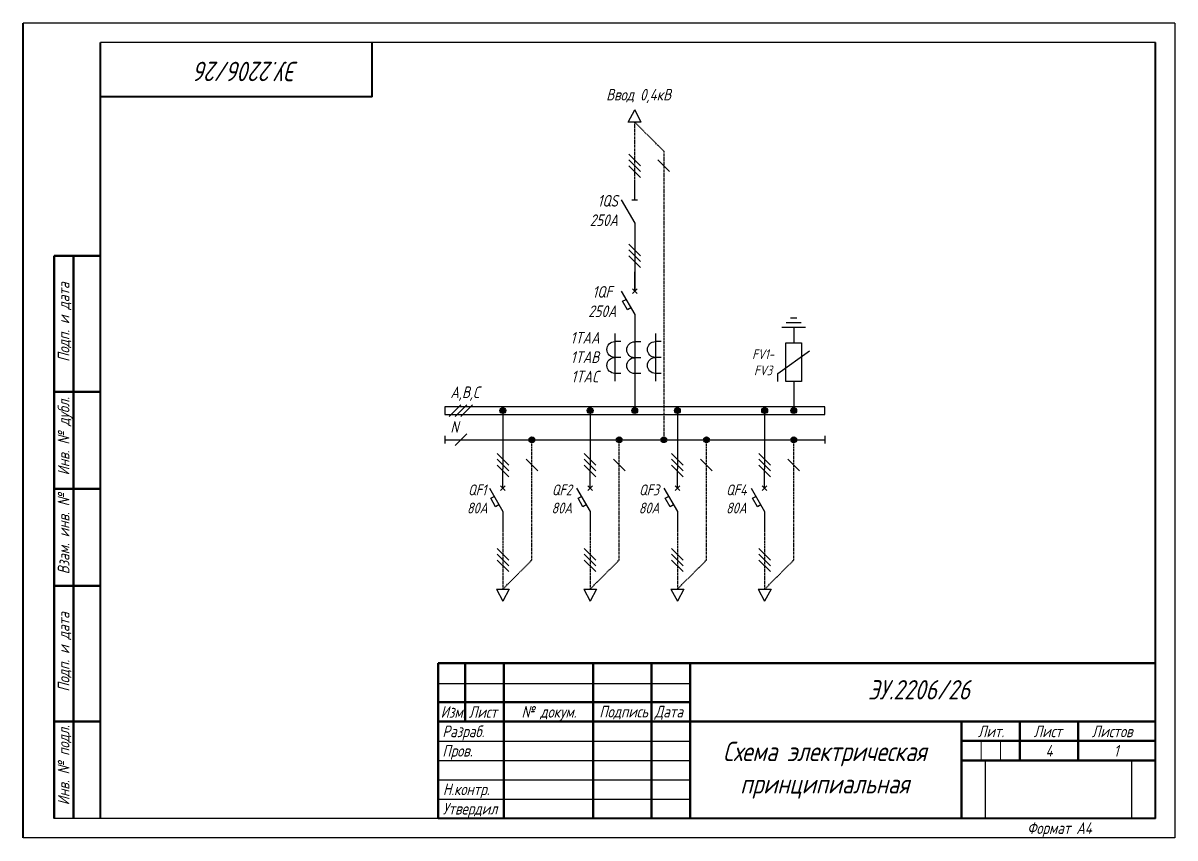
# Model space of a CAD drawing. Header units: millimetres. Extents: x 322 to 1998, y 180 to 477.
# Drawn here: x 1094.4 to 1391.4, y 267 to 477 of the extents above; entities that cross this region are included whole.
import ezdxf

# ---------------------------------------------------------------- set-up
doc = ezdxf.new("R2010")
doc.units = ezdxf.units.MM
doc.linetypes.add('DASHED2', pattern=[0.375, 0.25, -0.125])
doc.linetypes.add('TOPO-BASE MOD$0$barrier1', pattern=[0])
doc.layers.add('KONTUR', color=7, linetype='Continuous')
doc.layers.add('ЛЭП (проект.)', color=7, linetype='Continuous')
doc.layers.add('Основная', color=7, linetype='Continuous', lineweight=40)
doc.layers.add('тонкая', color=7, linetype='Continuous', lineweight=20)
doc.styles.get("Standard").update_dxf_attribs({"font": 'arial.ttf'})
doc.styles.add('Аннотативный', font='arial.ttf')
picture_1 = doc.add_image_def('image1.png', size_in_pixel=(1004, 400))

# ---------------------------------------------------------------- blocks, each defined once
blk = doc.blocks.new('A$C39715F4D')
at = {"lineweight": 25}
for p, q in [((3.48, 11), (3.48, 16)), ((0, 11.01), (3.48, 5)), ((0.36, 8.4), (1.23, 8.9)), ((1.61, 6.23), (0.36, 8.4)), ((2.48, 6.73), (1.61, 6.23)), ((3.48, 5), (3.48, 0))]:
    blk.add_line(p, q, dxfattribs=at)
blk = doc.blocks.new('*U20')
at = {"lineweight": 25}
blk.add_lwpolyline([(0, -0.25), (24.5, -0.25), (24.5, 0.25), (0, 0.25)], close=True, dxfattribs=at)
blk = doc.blocks.new('Узел')
at = {"linetype": 'ByBlock', "lineweight": -2}
h = blk.add_hatch(color=0, dxfattribs=at)
h.dxf.hatch_style = 1
h.paths.add_polyline_path([(0.75, 0, 1), (-0.75, 0, 1)])
at = {"color": 0, "linetype": 'ByBlock', "lineweight": -2}
blk.add_circle((0, 0), 0.75, dxfattribs=at)
blk = doc.blocks.new('*U8')
at = {"color": 0, "linetype": 'ByBlock', "lineweight": -2}
for p, q in [((0, -6), (0, 6)), ((1.5, 4), (0, 4)), ((1.5, 0), (0, 0)), ((1.5, -4), (0, -4))]:
    blk.add_line(p, q, dxfattribs=at)
for centre in [(0, 2), (0, -2)]:
    blk.add_arc(centre, 2, 90, 270, dxfattribs=at)
blk = doc.blocks.new('*U21')
at = {"color": 0, "linetype": 'ByBlock', "lineweight": -2}
for p, q in [((0, 0), (0, 4)), ((-3.05, 0), (3.05, 0)), ((-1.925, -1.2), (1.925, -1.2)), ((-0.8, -2.4), (0.8, -2.4))]:
    blk.add_line(p, q, dxfattribs=at)

msp = doc.modelspace()

# ---------------------------------------------------------------- linework, layer by layer
for p, q in [((1391.38, 477.01), (1094.38, 477.01)), ((1386.38, 472.01), (1114.38, 472.01)), ((1252.09, 431.48), (1252.09, 436.48)), ((1248.61, 431.49), (1252.09, 425.48)), ((1251.34, 431.48), (1252.84, 431.48)), ((1252.09, 425.48), (1252.09, 420.41)), ((1252.09, 420.41), (1252.09, 412.91)), ((1252.09, 412.91), (1252.09, 407.91)), ((1251.49, 408.51), (1252.69, 407.31)), ((1252.69, 408.51), (1251.49, 407.31)), ((1252.09, 384.63), (1252.09, 377.13)), ((1293.09, 384.63), (1293.09, 377.13)), ((1218.09, 377.13), (1218.09, 362.13)), ((1240.59, 377.13), (1240.59, 362.13)), ((1263.09, 377.13), (1263.09, 362.13)), ((1285.59, 377.13), (1285.59, 362.13)), ((1203.09, 370.63), (1203.09, 368.63)), ((1203.09, 369.63), (1301.09, 369.63)), ((1301.09, 370.63), (1301.09, 368.63)), ((1217.49, 357.73), (1218.69, 356.53)), ((1218.69, 357.73), (1217.49, 356.53)), ((1239.99, 357.73), (1241.19, 356.53)), ((1241.19, 357.73), (1239.99, 356.53)), ((1262.49, 357.73), (1263.69, 356.53)), ((1263.69, 357.73), (1262.49, 356.53)), ((1284.99, 357.73), (1286.19, 356.53)), ((1286.19, 357.73), (1284.99, 356.53)), ((1366.38, 292.01), (1366.38, 297.01)), ((1386.38, 272.01), (1102.38, 272.01)), ((1336.38, 272.01), (1336.38, 272.01)), ((1391.38, 267.01), (1094.38, 267.01))]:
    msp.add_line(p, q)
at = {"linetype": 'ByBlock', "lineweight": -2}
for p, q in [((1250.44, 451.48), (1252.09, 454.61)), ((1253.74, 451.48), (1252.09, 454.61)), ((1253.74, 451.48), (1250.44, 451.48)), ((1216.44, 331.13), (1219.74, 331.13)), ((1216.44, 331.13), (1218.09, 328)), ((1219.74, 331.13), (1218.09, 328)), ((1238.94, 331.13), (1242.24, 331.13)), ((1238.94, 331.13), (1240.59, 328)), ((1242.24, 331.13), (1240.59, 328)), ((1261.44, 331.13), (1264.74, 331.13)), ((1261.44, 331.13), (1263.09, 328)), ((1264.74, 331.13), (1263.09, 328)), ((1283.94, 331.13), (1287.24, 331.13)), ((1283.94, 331.13), (1285.59, 328)), ((1287.24, 331.13), (1285.59, 328))]:
    msp.add_line(p, q, dxfattribs=at)
at = {"linetype": 'DASHED2'}
for p, q in [((1252.09, 436.48), (1252.09, 451.48)), ((1259.59, 443.98), (1252.09, 451.48)), ((1259.59, 443.98), (1259.59, 369.63)), ((1225.59, 338.63), (1225.59, 369.63)), ((1248.09, 338.63), (1248.09, 369.63)), ((1270.59, 338.63), (1270.59, 369.63)), ((1293.09, 338.63), (1293.09, 369.63)), ((1218.09, 346.13), (1218.09, 331.13)), ((1240.59, 346.13), (1240.59, 331.13)), ((1263.09, 346.13), (1263.09, 331.13)), ((1285.59, 346.13), (1285.59, 331.13)), ((1218.09, 331.13), (1225.59, 338.63)), ((1240.59, 331.13), (1248.09, 338.63)), ((1263.09, 331.13), (1270.59, 338.63)), ((1285.59, 331.13), (1293.09, 338.63))]:
    msp.add_line(p, q, dxfattribs=at)
at = {"lineweight": 25}
for p, q in [((1289.01, 386.73), (1297.16, 392.53)), ((1289.01, 384.63), (1289.01, 386.73))]:
    msp.add_line(p, q, dxfattribs=at)
at = {"lineweight": 50}
msp.add_line((1266.38, 302.01), (1201.38, 302.01), dxfattribs=at)
at = {"lineweight": 25}
msp.add_lwpolyline([(1291.09, 394.63), (1295.09, 394.63), (1295.09, 384.63), (1291.09, 384.63)], close=True, dxfattribs=at)
at = {"layer": 'KONTUR'}
msp.add_line((1391.38, 477.01), (1391.38, 267.01), dxfattribs=at)
at = {"layer": 'ЛЭП (проект.)', "lineweight": 25}
for p, q in [((1253.59, 440.23), (1250.59, 443.23)), ((1253.59, 438.73), (1250.59, 441.73)), ((1253.59, 437.23), (1250.59, 440.23)), ((1261.09, 438.73), (1258.09, 441.73)), ((1253.59, 417.04), (1250.59, 420.04)), ((1253.59, 415.54), (1250.59, 418.54)), ((1253.59, 414.04), (1250.59, 417.04)), ((1204.28, 375.63), (1207.28, 378.63)), ((1205.78, 375.63), (1208.78, 378.63)), ((1207.28, 375.63), (1210.28, 378.63)), ((1205.78, 368.13), (1208.78, 371.13)), ((1219.59, 363.1), (1216.59, 366.1)), ((1242.09, 363.1), (1239.09, 366.1)), ((1264.59, 363.1), (1261.59, 366.1)), ((1287.09, 363.1), (1284.09, 366.1)), ((1219.59, 361.6), (1216.59, 364.6)), ((1219.59, 360.1), (1216.59, 363.1)), ((1227.09, 361.6), (1224.09, 364.6)), ((1242.09, 361.6), (1239.09, 364.6)), ((1242.09, 360.1), (1239.09, 363.1)), ((1249.59, 361.6), (1246.59, 364.6)), ((1264.59, 361.6), (1261.59, 364.6)), ((1264.59, 360.1), (1261.59, 363.1)), ((1272.09, 361.6), (1269.09, 364.6)), ((1287.09, 361.6), (1284.09, 364.6)), ((1287.09, 360.1), (1284.09, 363.1)), ((1294.59, 361.6), (1291.59, 364.6)), ((1219.59, 338.63), (1216.59, 341.63)), ((1242.09, 338.63), (1239.09, 341.63)), ((1264.59, 338.63), (1261.59, 341.63)), ((1287.09, 338.63), (1284.09, 341.63)), ((1219.59, 337.13), (1216.59, 340.13)), ((1219.59, 335.63), (1216.59, 338.63)), ((1242.09, 337.13), (1239.09, 340.13)), ((1242.09, 335.63), (1239.09, 338.63)), ((1264.59, 337.13), (1261.59, 340.13)), ((1264.59, 335.63), (1261.59, 338.63)), ((1287.09, 337.13), (1284.09, 340.13)), ((1287.09, 335.63), (1284.09, 338.63))]:
    msp.add_line(p, q, dxfattribs=at)
at = {"layer": 'Основная'}
for p, q in [((1094.38, 267.01), (1094.38, 477.01)), ((1114.38, 272.01), (1114.38, 472.01)), ((1184.38, 458.01), (1184.38, 472.01)), ((1386.38, 272.01), (1386.38, 472.01)), ((1184.38, 458.01), (1114.38, 458.01)), ((1386.38, 272.01), (1201.38, 272.01))]:
    msp.add_line(p, q, dxfattribs=at)
at = {"layer": 'Основная', "lineweight": 50}
for p, q in [((1102.38, 272.01), (1102.38, 417.01)), ((1114.38, 417.01), (1102.38, 417.01)), ((1107.38, 272.01), (1107.38, 417.01)), ((1114.38, 382.01), (1102.38, 382.01)), ((1114.38, 357.01), (1102.38, 357.01)), ((1114.38, 332.01), (1102.38, 332.01)), ((1201.38, 272.01), (1201.38, 312.01)), ((1201.38, 312.01), (1386.38, 312.01)), ((1208.38, 297.01), (1208.38, 312.01)), ((1218.38, 312.01), (1218.38, 272.01)), ((1241.38, 272.01), (1241.38, 312.01)), ((1256.38, 312.01), (1256.38, 272.01)), ((1266.38, 312.01), (1266.38, 272.01)), ((1114.38, 297.01), (1102.38, 297.01)), ((1201.38, 297.01), (1386.38, 297.01)), ((1336.38, 297.01), (1336.38, 272.01)), ((1351.38, 297.01), (1351.38, 287.01)), ((1366.38, 297.01), (1366.38, 287.01)), ((1336.38, 292.01), (1386.38, 292.01)), ((1336.38, 287.01), (1386.38, 287.01))]:
    msp.add_line(p, q, dxfattribs=at)
at = {"layer": 'тонкая'}
for p, q in [((1341.37, 291.8), (1341.37, 287.06)), ((1346.44, 291.8), (1346.44, 287.06))]:
    msp.add_line(p, q, dxfattribs=at)
at = {"layer": 'тонкая', "lineweight": 30}
for points in [[(1201.38, 306.85), (1266.38, 306.85)], [(1201.38, 291.93), (1266.38, 291.93)], [(1201.38, 286.93), (1266.38, 286.93)], [(1201.38, 282.01), (1266.38, 282.01)], [(1201.38, 277.01), (1266.38, 277.01)]]:
    msp.add_lwpolyline(points, dxfattribs=at)

# ---------------------------------------------------------------- block references
at = {"linetype": 'TOPO-BASE MOD$0$barrier1', "lineweight": 30}
for p in [(1248.61, 396.91), (1214.61, 346.13), (1237.11, 346.13), (1259.61, 346.13), (1282.11, 346.13)]:
    msp.add_blockref('A$C39715F4D', p, dxfattribs=at)
at = {"xscale": -1, "rotation": 180}
msp.add_blockref('*U21', (1293.09, 398.63), dxfattribs=at)
at = {"lineweight": 30, "xscale": -1.02375, "yscale": 1.02375, "zscale": 1.02375, "rotation": 180}
for p in [(1246.98, 390.83), (1252.09, 390.77), (1257.41, 390.83)]:
    msp.add_blockref('*U8', p, dxfattribs=at)
at = {"lineweight": 25, "xscale": 4, "yscale": 4, "zscale": 4}
msp.add_blockref('*U20', (1203.09, 377.13), dxfattribs=at)
for p in [(1218.09, 377.13), (1240.59, 377.13), (1252.09, 377.13), (1263.09, 377.13), (1285.59, 377.13), (1293.09, 377.13), (1225.59, 369.63), (1248.09, 369.63), (1259.59, 369.63), (1270.59, 369.63), (1293.09, 369.63)]:
    msp.add_blockref('Узел', p)

# ---------------------------------------------------------------- texts
at = {"attachment_point": 1}
for s, width, insert, char_height, rotation in [('{\\fGOST type A|b0|i1|c204|p34;ЭУ.2206/26}', 3, (1165.46, 462.03), 5, 180), ('{\\fGOST type A|b0|i1|c204|p34;Подп. и дата}', 27.3346, (1103.34, 389.7), 3, 90), ('{\\fGOST type A|b0|i1|c204|p34;Инв. № дубл.}', 27.3346, (1103.34, 360.44), 3, 90), ('{\\fGOST type A|b0|i1|c204|p34;Взам. инв. №}', 27.3346, (1103.34, 334.94), 3, 90), ('{\\fGOST type A|b0|i1|c204|p34;Подп. и дата}', 27.3346, (1103.34, 304.7), 3, 90), ('{\\fGOST type A|b0|i1|c204|p34;Инв. № подл.}', 27.3346, (1103.34, 275.44), 3, 90)]:
    msp.add_mtext_dynamic_manual_height_columns(s, width=width, gutter_width=1, heights=[0], dxfattribs=dict(at, insert=insert, char_height=char_height, rotation=rotation))
for s, width, heights, insert, char_height in [('\\pxql;{\\fGOST type A|b0|i1|c204|p34;Ввод 0,4кВ}', 26.7013, [3.45], (1244.73, 460.05), 3), ('\\pxqc;{\\fGOST type A|b0|i1|c0|p34;1QF\\P250A}', 10.4803, [0], (1238.48, 409.23), 3), ('\\pxqc;{\\fGOST type A|b0|i1|c0|p34;1TAA\\P1TAB\\P1TAC}', 10.4803, [0], (1234.02, 397.41), 3), ('\\pxql;{\\fGOST type A|b0|i1|c204|p34;А,В,С}', 26.7013, [3.45], (1204.55, 383.36), 3), ('\\pxql;{\\fGOST type A|b0|i1|c0|p34;N}', 26.7013, [3.45], (1204.55, 374.42), 3), ('\\pxqc;{\\fGOST type A|b0|i1|c0|p34;QF1\\P\\fGOST type A|b0|i1|c204|p34;80А}', 10.4803, [0], (1206.23, 358.1), 2.8), ('\\pxqc;{\\fGOST type A|b0|i1|c0|p34;QF2\\P\\fGOST type A|b0|i1|c204|p34;80А}', 10.4803, [0], (1228.04, 358.1), 2.8), ('\\pxqc;{\\fGOST type A|b0|i1|c0|p34;QF3\\P\\fGOST type A|b0|i1|c204|p34;80А}', 10.4803, [0], (1250.54, 358.1), 2.8), ('\\pxqc;{\\fGOST type A|b0|i1|c0|p34;QF4\\P\\fGOST type A|b0|i1|c204|p34;80А}', 10.4803, [0], (1273.04, 358.1), 2.8), ('{\\fGOST type A|b0|i1|c204|p34;ЭУ.2206/26}', 3, [0], (1312.22, 307.69), 5), ('{\\fGOST type A|b0|i1|c204|p34;Изм.}', 4.4501, [0], (1202.04, 300.97), 3), ('{\\fGOST type A|b0|i1|c204|p34;Лист}', 4.4501, [0], (1209.32, 300.97), 3), ('{\\fGOST type A|b0|i1|c204|p34;№ докум.}', 22.8553, [0], (1222.9, 301.01), 3), ('{\\fGOST type A|b0|i1|c204|p34;Подпись}', 4.4501, [0], (1242.95, 301.06), 3), ('{\\fGOST type A|b0|i1|c204|p34;Дата}', 4.4501, [0], (1257.24, 301.06), 3), ('{\\fGOST type A|b0|i1|c204|p34;Разраб.}', 4.4501, [0], (1202.49, 295.97), 3), ('{\\fGOST type A|b0|i1|c204|p34;Лит.}', 4.4501, [0], (1340.56, 295.97), 3), ('{\\fGOST type A|b0|i1|c204|p34;Лист}', 4.4501, [0], (1354.94, 295.97), 3), ('{\\fGOST type A|b0|i1|c204|p34;Листов}', 4.4501, [0], (1369.94, 295.97), 3), ('\\pxqc;{\\fGOST type A|b0|i1|c204|p34;Схема электрическая принципиальная}', 57.478, [0], (1272.33, 291.81), 5), ('{\\fGOST type A|b0|i1|c204|p34;Пров.}', 4.4501, [0], (1202.49, 290.97), 3), ('{\\fGOST type A|b0|i1|c204|p34;4}', 4.4501, [0], (1358, 290.97), 3), ('{\\fGOST type A|b0|i1|c204|p34;1}', 4.4501, [0], (1375.61, 290.97), 3), ('{\\fGOST type A|b0|i1|c204|p34;Н.контр.}', 4.4501, [0], (1202.64, 281.05), 3), ('{\\fGOST type A|b0|i1|c204|p34;Утвердил}', 4.4501, [0], (1202.6, 276.05), 3), ('{\\fGOST type A|b0|i1|c204|p34;Формат А4}', 19.5716, [0], (1353.27, 271.04), 3)]:
    msp.add_mtext_dynamic_manual_height_columns(s, width=width, gutter_width=1, heights=heights, dxfattribs=dict(at, insert=insert, char_height=char_height))
at = {"attachment_point": 1, "style": 'Аннотативный'}
for s, insert, char_height in [('\\pxqr;{\\fGOST type A|b0|i1|c0|p34;1QS\\P250A}', (1243.21, 432.7), 3), ('\\pxqc;{\\fGOST type A|b0|i1|c0|p34;FV1-\\PFV3}', (1282.92, 392.91), 2.5)]:
    msp.add_mtext_dynamic_manual_height_columns(s, width=4.5373, gutter_width=20, heights=[0], dxfattribs=dict(at, insert=insert, char_height=char_height))

# ---------------------------------------------------------------- pictures from other files: only their frames are drawn
at = {"color": 7, "true_color": 0xffffff}
image = msp.add_image(picture_1, insert=(1342.54, 272.02), size_in_units=(37.6, 14.98), dxfattribs=at)
image.dxf.flags = 7

doc.saveas('drawing.dxf')
